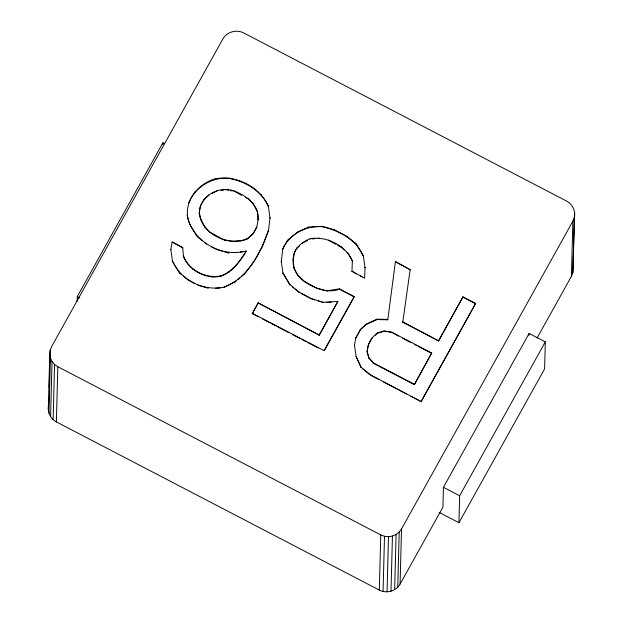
<?xml version="1.0" encoding="UTF-8"?>
<svg xmlns="http://www.w3.org/2000/svg" width="623" height="623" viewBox="0 0 623 623"><rect width="100%" height="100%" fill="white"/><g stroke="black" fill="none" stroke-linecap="round" stroke-linejoin="round"><path stroke-width="0.93" d="M439.122 512.402L458.956 522.728L544.619 368.863L545.327 341.871L529.114 333.43L443.444 487.295L442.93 507.145L400.091 584.078C396.119 591.196 386.478 593.836 379.321 590.082L56.382 421.903C51.74 419.396 48.563 414.575 48.306 409.288L49.754 354.121L50.152 350.274L51.569 346.661L222.909 38.922C226.881 31.804 236.522 29.164 243.679 32.918L566.619 201.097C571.26 203.604 574.437 208.425 574.694 213.712L572.849 272.726L571.431 276.339L537.065 338.055M48.913 397.7L48.306 409.288M49.186 387.054L49.521 374.47M49.824 362.859L50.152 350.274M48.952 413.111L50.393 357.945L49.754 354.121M50.595 416.639L52.036 361.472L50.393 357.945M53.126 419.637L54.575 364.471L52.036 361.472M56.382 421.903L57.822 366.737L54.575 364.471M77.143 301.423L77.268 296.603L162.93 142.737L164.643 143.625M162.883 144.661L162.93 142.737M172.15 242.004L182.703 247.899L182.71 247.502L172.15 242.004L170.78 249.737L170.788 249.348L172.478 261.364L179.556 273.1L181.005 274.268M172.478 261.364L172.485 260.967C180.709 280.023 202.919 291.143 223.159 287.351C247.658 278.8 260.321 253.335 268.474 230.424L262.462 246.49L254.355 261.053L254.363 260.655M179.556 273.1L179.572 272.703M246.124 250.999L246.116 251.396C238.889 263.428 228.532 277.757 212.801 276.994C200.419 275.732 187.951 268.404 183.442 256.341L183.458 255.944C189.119 270.546 206.306 279.135 221.461 275.732C232.652 271.246 240.151 261.021 246.124 250.999C221.079 257.86 191.767 240.992 187.212 214.951M188.785 202.35L188.777 202.748C195.108 186.713 212.552 176.691 229.583 178.365C245.657 181.869 261.73 190.778 268.334 206.602L268.342 206.205C259.612 186.659 236.491 175.055 215.558 178.715C196.245 183.933 180.802 205.31 190.062 224.887L190.07 224.49M187.461 263.802L187.476 263.404M194.867 283.761L188.964 280.28M194.563 192.343L194.578 191.946M192.639 269.175L192.647 268.778M258.117 219.67L256.746 227.411L253.273 233.648L247.681 238.796C227.457 248.569 193.356 230.051 200.497 205.769C205.559 193.13 220.55 186.604 233.399 190.693C245.828 195.225 259.409 204.757 258.117 219.67L258.109 220.067L257.377 211.228M197.405 285.077L197.413 284.68M199.126 213.502L200.497 205.769M201.027 219.864L199.134 213.105M200.489 206.166L203.978 199.524M204.578 184.135L204.593 183.738M205.045 227.325L201.042 219.467M205.31 275.771L205.317 275.374M206.54 244.208L206.548 243.811M209.562 194.384L203.962 199.921M210.224 232.706L205.06 226.928M212.801 276.994L212.809 276.596M215.55 179.113L215.558 178.715M217.248 190.731L217.256 190.334M217.108 249.309L217.1 249.706L211.415 246.747M221.445 276.129L221.461 275.732M225.9 189.867L225.908 189.47M225.004 240.4L210.231 232.309M229.583 178.365L229.591 177.968M228.82 252.728L228.812 253.125L224.303 251.809M229.147 272.087L229.155 271.69M233.399 190.693L241.599 195.365M232.496 241.615L232.504 241.218L225.012 240.003M223.992 287.367L234.123 282.328M234.731 266.94L234.746 266.543M241.296 181.784L241.303 181.386M241.148 240.758L247.697 238.399L253.281 233.251L256.754 227.013L256.746 227.411M243.795 255.555L243.803 255.157M241.272 276.861L244.146 274.12M257.361 211.625L253.343 204.165L248.18 198.387M247.681 238.796L247.697 238.399M251.856 187.282L251.863 186.884M253.343 204.165L253.359 203.768M253.273 233.648L253.281 233.251M258.28 316.78L252.292 313.665L258.101 302.864L319.319 335.143L258.101 302.864M261.247 194.859L261.263 194.462M262.462 246.49L262.47 246.093M282.842 248.647L282.826 249.044C289.313 233.975 306.423 225.269 322.48 226.741C339.146 230.689 356.372 239.497 363.341 256.076L356.27 243.936L346.871 236.358L334.201 229.762L322.488 226.344L308.455 227.091L297.49 232.114L287.476 240.322L282.842 248.647L281.261 261.644L281.269 261.247L282.959 273.263L290.038 285.007L282.967 272.866L282.959 273.263M287.46 240.719L287.476 240.322M324.552 350.204L354.199 296.945L339.418 289.251C327.379 293.488 315.433 288.636 305.231 282.18C297.81 277.118 292.405 269.066 293.176 259.799C292.826 249.441 301.259 242.191 310.153 238.71C326.608 235.868 345.492 245.384 352.384 260.702L352.369 261.099L348.35 253.639L347.027 252.463M293.924 268.24L293.192 259.402M293.176 259.799L294.554 252.058M294.547 252.455L296.867 247.899M297.475 232.511L297.49 232.114M297.942 275.701L293.939 267.843M290.045 284.61L299.437 292.584L295.1 289.088M302.459 242.76L302.443 243.157L307.583 240.462M305.231 282.18L297.95 275.304M308.447 227.488L308.455 227.091M310.145 239.107L310.153 238.71M299.445 292.187L312.107 299.18L314.81 299.967M318.797 238.251L318.805 237.854M317.894 288.776L305.239 281.783M322.48 226.741L322.488 226.344M323.82 302.599L312.115 298.783M328.407 240.166L335.999 244.52M327.503 291.097L317.909 288.379M334.193 230.16L334.201 229.762M323.828 302.202L337.861 301.454L319.319 335.143M339.418 289.251L339.434 288.854L327.511 290.7M344.379 250.103L341.077 246.763M346.863 236.756L346.871 236.358M348.35 253.639L348.366 253.242M356.185 273.824L351.972 271.223L364.626 278.216L365.047 267.298L365.039 267.695L363.349 255.679M356.255 244.333L356.27 243.936M387.779 319.801L387.786 319.404L377.024 319.163L366.051 324.194L360.468 329.333L355.826 338.055L360.46 329.731L366.044 324.591L377.016 319.56L387.779 319.801L395.426 261.652L410.199 269.743L395.426 261.652M361.138 367.259L361.13 367.656L356.169 356.621L361.138 367.259L370.537 374.836L421.195 401.625L414.326 398.042M360.46 329.731L360.468 329.333M366.044 324.591L366.051 324.194M367.126 351.995C367.399 344.317 371.308 337.3 377.561 332.869L384.103 330.906L391.594 332.121L431.708 353.015L414.326 384.625L374.205 363.731L369.034 358.35L367.126 351.995L368.505 344.254M369.034 358.35L367.142 351.598M370.529 375.233L370.537 374.836M371.978 338.009L368.489 344.651M374.205 363.731L369.042 357.952M377.016 319.56L377.024 319.163M377.561 332.869L375.459 335.197M384.095 331.304L384.103 330.906M379.321 590.082L380.762 534.916L57.822 366.737M383.067 591.453L384.508 536.286L380.762 534.916M391.594 332.121L398.416 336.077M387.047 591.85L388.495 536.683C393.814 536.45 398.845 533.537 401.539 528.911L572.872 221.173L574.289 217.559L574.694 213.712M391.003 591.235L392.443 536.068M394.655 589.654L396.096 534.487M402.762 322.231L402.77 321.834L438.654 340.929L402.762 322.231L410.207 269.346M397.754 587.209L399.195 532.042M400.091 584.078L401.539 528.911M414.326 384.625L431.708 353.015M438.654 340.929L462.99 296.828L475.661 303.432L421.195 401.625M458.956 522.728L459.657 495.744L545.327 341.871M529.067 335.322L529.114 333.43M571.431 276.339L572.872 221.173M572.849 272.726L574.289 217.559M351.956 271.62L352.384 260.702M268.458 230.821L270.039 217.824L270.032 218.221L268.342 206.205M355.834 337.658L354.464 345.399L354.471 345.002L356.161 357.018M252.292 313.665L258.086 303.261M319.326 334.746L337.861 301.454M438.662 340.532L462.99 296.828M421.21 401.228L475.661 303.432M244.13 274.517L253.787 261.8M296.86 248.297L299.655 245.727M234.116 282.725L236.265 280.965M237.69 279.797L239.839 278.037M212.116 193.426L216.391 191.183M378.371 333.017L383.277 331.545M221.095 190.35L223.976 190.062M232.504 241.218L241.156 240.361M312.068 238.921L314.95 238.632M233.617 252.642L236.499 252.354M240.346 251.972L242.269 251.778M215.667 288.145L220.34 287.896M326.623 302.451L331.304 302.202M384.508 536.286L388.495 536.683M226.834 190.023L228.711 190.327M230.58 190.63L232.457 190.934M385.03 331.452L386.906 331.763M388.775 332.067L390.652 332.371M217.995 249.971L222.504 251.279M318.415 301.018L322.916 302.334M198.301 285.342L208.214 288.231M462.982 297.226L475.645 303.829M245.711 197.499L248.172 198.784M337.689 245.4L341.069 247.16M360.406 276.02L362.095 276.9M339.434 288.854L354.214 296.548L324.092 350.648L252.307 313.268M402.684 338.297L410.362 342.3M414.63 344.519L416.335 345.407M418.041 346.302L430.843 352.968M301.127 293.464L311.259 298.744M374.221 363.334L414.334 384.227M262.548 319.007L270.242 323.01M271.947 323.898L276.223 326.125M277.936 327.013L288.184 332.355M292.46 334.582L300.154 338.585M301.859 339.473L306.134 341.7M307.84 342.595L318.096 347.93M371.386 375.685L379.119 379.711M383.41 381.946L397.147 389.102M398.868 389.998L406.601 394.016M410.892 396.259L412.613 397.147M77.268 296.603L79.83 297.934M443.444 487.295L459.657 495.744M292.21 286.759L293.651 287.919M362.578 368.824L369.805 374.657M202.202 240.712L197.141 236.631L190.537 225.674M204.375 242.456L205.816 243.624M183.17 276.02L188.956 280.677M572.926 266.971L573.246 268.879M182.71 247.502L183.442 256.341"/></g></svg>
